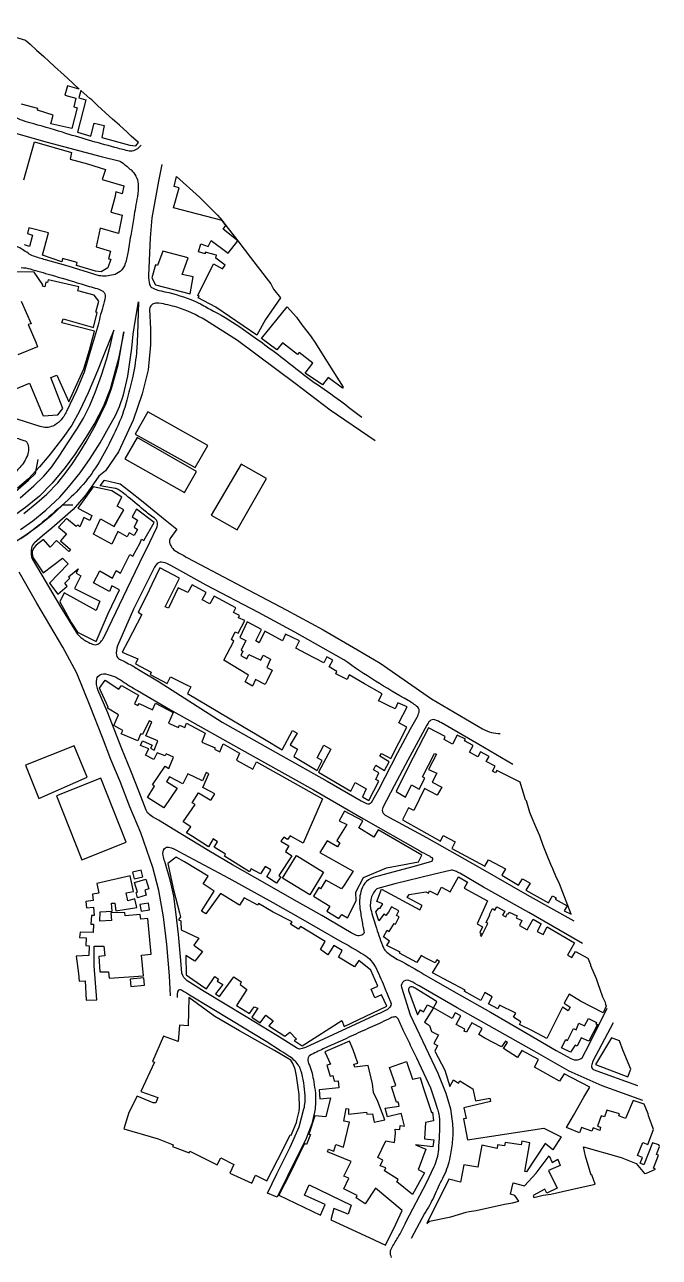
# Model space of a CAD drawing. Header units: metres. Extents: x 320405 to 332543, y 7395686 to 7410003.
# Drawn here: x 322010 to 322343, y 7404422 to 7405069 of the extents above; entities that cross this region are included whole.
import ezdxf

# ---------------------------------------------------------------- set-up
doc = ezdxf.new("R2010")
doc.units = ezdxf.units.M
doc.header["$LTSCALE"] = 10
doc.header["$MEASUREMENT"] = 0
for name, color, linetype in [('Edificações', 30, 'Continuous'), ('Pontes e Viadutos', 190, 'Continuous'), ('Vias Primárias', 230, 'Continuous'), ('Áreas Verdes e Lazer', 93, 'Continuous')]:
    doc.layers.add(name, color=color, linetype=linetype)

msp = doc.modelspace()

# ---------------------------------------------------------------- linework, layer by layer
at = {"layer": 'Edificações'}
for points in [[(322004.74, 7405062.79), (322009.93, 7405061.21), (322012.51, 7405059.03), (322015.72, 7405055.96), (322019.69, 7405052.58), (322025.22, 7405047.37), (322030.24, 7405042.82), (322032.08, 7405041.15), (322038.24, 7405035.46), (322032.12, 7405037.22), (322030.56, 7405032.26), (322036.45, 7405030.65), (322035.39, 7405026.22), (322037.05, 7405025.67), (322034.27, 7405014.75), (322023.33, 7405017.17), (322024.43, 7405021.72), (322016.26, 7405024.43), (322016.49, 7405025.21), (322007.79, 7405027.56)], [(322009.03, 7404987.85), (322014.69, 7405007.72), (322034.21, 7405002.11), (322033.42, 7404998.74), (322042.59, 7404996.21), (322052.02, 7404993.3), (322050.33, 7404988.06), (322061.66, 7404984.69), (322060.78, 7404980.38), (322057.36, 7404981.55), (322056.84, 7404978.59), (322054.73, 7404970.81), (322060.82, 7404969.27), (322058.85, 7404959.63), (322049.11, 7404962.37), (322047.05, 7404952.6), (322054.54, 7404950.34), (322053.65, 7404946.36), (322054.78, 7404946.08), (322053.23, 7404941.59), (322049.67, 7404939.58), (322046.81, 7404939.82), (322036.8, 7404942.9), (322037.08, 7404944.44), (322029.4, 7404946.5), (322029.02, 7404944.82), (322018.82, 7404948.19), (322022, 7404960.07), (322011.69, 7404962.65), (322011.08, 7404959.57), (322013.66, 7404958.77), (322012.02, 7404952.79), (322009.4, 7404953.68)], [(322000, 7404875.94), (322012.11, 7404880.98), (322019.27, 7404863.82), (322027.03, 7404864.35), (322029.63, 7404867.83), (322023.35, 7404883.97), (322026.39, 7404885.25), (322032.67, 7404871.32), (322040.67, 7404888.57), (322043.62, 7404898.33), (322046.27, 7404908.3), (322029.05, 7404912.76), (322029.69, 7404914.87), (322045.72, 7404910.22), (322047.57, 7404918.17), (322046.92, 7404918.26), (322048.58, 7404924.14), (322046.09, 7404927.18), (322037.41, 7404929.53), (322038, 7404931.56), (322021.87, 7404935.34), (322021.47, 7404933.87), (322020.64, 7404934.14), (322020.21, 7404931.6), (322018.95, 7404931.93), (322019.1, 7404932.76), (322014.58, 7404939.34), (322000.32, 7404939.5)], [(322007.76, 7404924.19), (322012.89, 7404912.22), (322011.31, 7404911.91), (322015.42, 7404902.5), (322016.25, 7404900.18), (322005.94, 7404895.89)], [(322072.64, 7404614.87), (322073.43, 7404612.18), (322068.81, 7404610.82), (322068.02, 7404613.51), (322068.73, 7404613.72), (322067.22, 7404618.87), (322073.23, 7404620.63), (322074.74, 7404615.49), (322072.64, 7404614.87)]]:
    msp.add_lwpolyline(points, dxfattribs=at)
for points in [[(322069.32, 7405007.36), (322065.51, 7405010.83), (322063.82, 7405012.37), (322063.29, 7405012.92), (322059.4, 7405016.5), (322055.71, 7405019.71), (322053.91, 7405021.31), (322047.88, 7405026.9), (322044.83, 7405029.78), (322043.69, 7405030.57), (322039.02, 7405034.76), (322037.98, 7405030.8), (322041.73, 7405029.83), (322037.29, 7405012.8), (322044.28, 7405010.7), (322045.97, 7405017.64), (322051.27, 7405016.32), (322050.04, 7405010.1), (322064.82, 7405006.05), (322067.89, 7405005.59)], [(322143.91, 7404925.77), (322136.1, 7404914.42), (322131.43, 7404906.27), (322109.88, 7404920.97), (322100.71, 7404925.77), (322101.15, 7404926.62), (322100.43, 7404927), (322108.73, 7404943.63), (322113.42, 7404941.05), (322114.91, 7404943.02), (322109.87, 7404946.72), (322110.31, 7404948.29), (322104.43, 7404949.78), (322104.3, 7404948.91), (322100.88, 7404950), (322102.11, 7404954.22), (322105.93, 7404952.82), (322106.98, 7404954.96), (322107.51, 7404955.97), (322116.45, 7404949.31), (322121.51, 7404955.79), (322113.87, 7404961.95), (322115.19, 7404963.88), (322113.2, 7404966.49), (322087.7, 7404973.11), (322090.71, 7404983.59), (322088.08, 7404984.35), (322089.22, 7404989.62), (322101.29, 7404978.68), (322110.79, 7404969.29), (322113.2, 7404966.49), (322115.19, 7404963.88), (322121.51, 7404955.79), (322128.2, 7404946.99), (322136.31, 7404936.42), (322138.89, 7404933.18), (322140.32, 7404930.35)], [(322096.41, 7404928.01), (322097.99, 7404936.84), (322092.32, 7404938.13), (322095.41, 7404946.89), (322082.19, 7404950.4), (322079.39, 7404942.8), (322078.31, 7404943.15), (322076.3, 7404936.41), (322078.31, 7404932.61)], [(322147.49, 7404921.21), (322148.95, 7404919.35), (322152.3, 7404915.62), (322155.06, 7404911.65), (322159.63, 7404905.98), (322162.37, 7404901.99), (322165.41, 7404896.99), (322171.45, 7404887.53), (322176.82, 7404878.89), (322176.56, 7404878.45), (322168.98, 7404884.1), (322166, 7404880.21), (322156.81, 7404886.36), (322160.97, 7404891.52), (322153.64, 7404897.11), (322152.82, 7404896.03), (322144.96, 7404902.28), (322142.06, 7404898.51), (322133.94, 7404904.5)], [(322074.15, 7404865.96), (322067.64, 7404854.3), (322099.18, 7404836.68), (322105.7, 7404848.34)], [(322068.55, 7404852.43), (322062.23, 7404841.27), (322093.51, 7404823.58), (322099.82, 7404834.74)], [(322045.54, 7404826.55), (322037.4, 7404815.42), (322044.85, 7404811.52), (322043.74, 7404808.94), (322040.55, 7404810.46), (322038.51, 7404805.57), (322037.54, 7404806.68), (322036.57, 7404805.75), (322031.49, 7404810.05), (322027.32, 7404805.42), (322031.52, 7404802), (322028.38, 7404798.22), (322033.56, 7404793.63), (322032.78, 7404792.57), (322026.21, 7404798.48), (322022.98, 7404795.01), (322019.51, 7404799.03), (322015.63, 7404796.03), (322014.33, 7404794.59), (322013.54, 7404792.74), (322013.72, 7404789.83), (322019.23, 7404781.5), (322029.44, 7404789.21), (322032.35, 7404786.26), (322022.51, 7404776.01), (322027.04, 7404770.23), (322031.9, 7404774.47), (322030.69, 7404775.95), (322033.28, 7404778.58), (322032.54, 7404779.37), (322037.66, 7404783.59), (322036.51, 7404781.22), (322039.1, 7404779.85), (322035.72, 7404773.25), (322049.09, 7404766.6), (322047.18, 7404761.7), (322030.35, 7404770.91), (322027.93, 7404766.17), (322034.04, 7404755.35), (322037.25, 7404750.28), (322047.04, 7404745.39), (322053.47, 7404760.06), (322059.31, 7404772.47), (322055.25, 7404774.61), (322054.04, 7404771.72), (322045.74, 7404776.21), (322048.96, 7404782.44), (322055.62, 7404778.63), (322057.53, 7404782.72), (322059.91, 7404781.33), (322064.85, 7404791.13), (322066.35, 7404790.25), (322070.12, 7404797.27), (322070.97, 7404799.07), (322072.13, 7404798.46), (322077.54, 7404807.82), (322068.21, 7404814.91), (322065.93, 7404810.81), (322068.82, 7404809.13), (322067.05, 7404805.41), (322068.72, 7404804.2), (322067.12, 7404800.97), (322064.35, 7404802.52), (322063.44, 7404800.36), (322058.47, 7404803.08), (322055.24, 7404796.56), (322045.67, 7404801.75), (322049.42, 7404809.72), (322056.63, 7404805.77), (322061.7, 7404814.53), (322058.09, 7404816.42), (322060.61, 7404821.24), (322055.35, 7404824.55)], [(322190.31, 7404661.9), (322195.6, 7404671.97), (322193.9, 7404672.95), (322195.64, 7404676.43), (322192.71, 7404678), (322193.9, 7404680.42), (322198.62, 7404677.74), (322201.05, 7404682.22), (322196.16, 7404685.1), (322196.92, 7404686.59), (322201.89, 7404683.91), (322210.33, 7404700.38), (322206.15, 7404702.73), (322210.46, 7404711.11), (322205.55, 7404713.11), (322204.1, 7404710.12), (322200.12, 7404711.92), (322196.53, 7404713.79), (322195.3, 7404714.22), (322197.25, 7404717.94), (322187.99, 7404723.16), (322180.02, 7404727.96), (322178.99, 7404725.44), (322172.99, 7404728.43), (322173.5, 7404729.71), (322169.43, 7404732.04), (322171.4, 7404735.59), (322168.18, 7404737.38), (322166.6, 7404734.18), (322157.6, 7404738.84), (322151.91, 7404741.9), (322153.81, 7404745.81), (322146.62, 7404749.29), (322144.98, 7404745.72), (322135.71, 7404750.81), (322132.65, 7404744.75), (322131.02, 7404745.69), (322133.99, 7404751.72), (322126.36, 7404755.65), (322122.56, 7404747.5), (322125.75, 7404745.95), (322123.21, 7404740.91), (322124.13, 7404740.35), (322123.11, 7404738), (322126.22, 7404736.29), (322127.3, 7404738.51), (322133.51, 7404735.52), (322134.77, 7404738.27), (322137.43, 7404736.77), (322138.7, 7404736.1), (322136.69, 7404731.76), (322139.47, 7404730.32), (322136.97, 7404724.92), (322135.8, 7404722.86), (322130.78, 7404725.42), (322129.28, 7404721.91), (322125.32, 7404724.24), (322127.17, 7404727.75), (322114.1, 7404735.67), (322119.45, 7404745.61), (322118.11, 7404746.36), (322120.08, 7404750.47), (322121.65, 7404749.71), (322125.1, 7404756.44), (322121.88, 7404757.87), (322122.46, 7404759.12), (322119.24, 7404760.55), (322120.53, 7404763.1), (322109.03, 7404769.27), (322106.88, 7404765.11), (322102.72, 7404767.21), (322104.82, 7404771.21), (322097.48, 7404775.1), (322095.25, 7404771.12), (322090.22, 7404773.53), (322085.12, 7404762.98), (322083.42, 7404763.65), (322090.94, 7404778.68), (322080.56, 7404784.13), (322076.35, 7404775.29), (322073.8, 7404770), (322069.09, 7404760.73), (322071.11, 7404759.61), (322063.72, 7404745.39), (322060.81, 7404739.73), (322068.95, 7404736.38), (322067.7, 7404733.7), (322075.93, 7404729.22), (322075.37, 7404728.1), (322084.32, 7404723.38), (322086.07, 7404726.85), (322094.46, 7404722.66), (322096.77, 7404721.57), (322095.01, 7404718.06), (322110.95, 7404708.58), (322123.94, 7404701), (322135.45, 7404694.05), (322144.77, 7404688.54), (322150.29, 7404698.68), (322152.65, 7404697.27), (322149.06, 7404691.07), (322152.92, 7404688.8), (322150.83, 7404685.09), (322163.18, 7404677.64), (322165.85, 7404682.85), (322163.18, 7404684.39), (322166.76, 7404690.97), (322170.34, 7404688.92), (322163.81, 7404676.73), (322180.78, 7404666.8), (322183.16, 7404671.37), (322188.96, 7404667.95), (322186.9, 7404663.81)], [(322141.8, 7404618.56), (322136.66, 7404621.79), (322138.77, 7404625.45), (322135.78, 7404627.31), (322133.37, 7404623.39), (322128.52, 7404626.08), (322127.64, 7404624.42), (322114.46, 7404632.71), (322115.1, 7404633.64), (322109.02, 7404637.43), (322110.86, 7404640.26), (322108.62, 7404641.78), (322106.12, 7404637.53), (322097.75, 7404642.95), (322094.53, 7404644.92), (322096.73, 7404648.14), (322092.82, 7404650.68), (322099.05, 7404659.75), (322097.47, 7404660.72), (322100.89, 7404666), (322106.9, 7404662.18), (322107.43, 7404662.27), (322109.48, 7404665.32), (322106.77, 7404666.89), (322103.16, 7404668.75), (322106.24, 7404675.97), (322104.93, 7404676.53), (322102.94, 7404672.24), (322095.21, 7404675.95), (322092.53, 7404670.59), (322085.69, 7404674.41), (322083.98, 7404671.92), (322089.67, 7404668.32), (322082.57, 7404657.98), (322074.1, 7404663.52), (322077.74, 7404669.46), (322076.62, 7404670.2), (322083.29, 7404679.99), (322085.25, 7404678.71), (322087.69, 7404684.58), (322083.86, 7404686.42), (322083.29, 7404685.29), (322079.11, 7404687.01), (322077.42, 7404683.36), (322072.95, 7404685.7), (322074.73, 7404689.07), (322070.33, 7404690.73), (322071.42, 7404693.32), (322076.45, 7404690.95), (322075.57, 7404689.38), (322077.63, 7404688.29), (322079.41, 7404693.2), (322073.11, 7404695.89), (322076.36, 7404703.19), (322074.98, 7404703.78), (322071.46, 7404696.52), (322070.5, 7404696.98), (322070.25, 7404696.45), (322069.04, 7404693.18), (322060.27, 7404696.84), (322061.15, 7404698.72), (322056.45, 7404701.23), (322058.74, 7404706.95), (322053.07, 7404710.46), (322053.48, 7404710.99), (322048.86, 7404720.91), (322051.81, 7404725.08), (322059.01, 7404720.3), (322060.42, 7404722.25), (322069.28, 7404717.23), (322067.23, 7404712.62), (322068.94, 7404711.72), (322069.69, 7404712.92), (322076.76, 7404709.59), (322078.23, 7404713.02), (322087.46, 7404708.11), (322085.07, 7404702.54), (322090.26, 7404700.18), (322090.83, 7404701.47), (322093.69, 7404700.22), (322094.47, 7404702.48), (322104.37, 7404697.22), (322102.51, 7404692.46), (322109.55, 7404689.54), (322109.2, 7404688.85), (322112.01, 7404687.46), (322113.78, 7404691.59), (322122.4, 7404686.83), (322120.76, 7404683.08), (322129.37, 7404678.31), (322131.3, 7404682.22), (322151.63, 7404670.89), (322165.99, 7404662.81), (322155.86, 7404639.46), (322148.93, 7404643.41), (322147.65, 7404641.37), (322145.59, 7404642.71), (322144.03, 7404640.56), (322148.35, 7404638.02), (322146.6, 7404635.2), (322149.82, 7404632.89), (322142.98, 7404622.56), (322144.06, 7404621.86)], [(322296.66, 7404602.17), (322290.51, 7404618.09), (322290.13, 7404619.1), (322288.96, 7404621.24), (322286.92, 7404626.05), (322285.98, 7404628.28), (322283.94, 7404633.1), (322281.93, 7404638.31), (322280.17, 7404643.38), (322278.1, 7404648.12), (322276.15, 7404652.56), (322274.81, 7404655.64), (322273.19, 7404661.75), (322272.68, 7404662.31), (322271.59, 7404665.76), (322270.14, 7404670.31), (322269.74, 7404671.58), (322257.57, 7404677.71), (322256.9, 7404676.5), (322255.35, 7404677.26), (322256.65, 7404680.01), (322251.96, 7404682.4), (322253.47, 7404684.99), (322248.91, 7404687.5), (322247.57, 7404684.91), (322243.22, 7404687.33), (322245.1, 7404690.8), (322240.63, 7404693.15), (322241.04, 7404694.03), (322236.66, 7404696.24), (322234.27, 7404691.44), (322229.83, 7404693.91), (322230.49, 7404695.5), (322221.63, 7404700.01), (322211.01, 7404679.32), (322204.69, 7404666.6), (322209.58, 7404663.72), (322212.8, 7404670.11), (322216.82, 7404667.9), (322219.66, 7404673.58), (322218.49, 7404674.33), (322224.8, 7404686.58), (322225.89, 7404686.29), (322221.71, 7404678.19), (322225.98, 7404676.25), (322223.64, 7404671.53), (322228.71, 7404668.89), (322226.27, 7404664.66), (322219.55, 7404668.16), (322213.86, 7404656.64), (322211.13, 7404658.01), (322207.99, 7404651.79), (322227.94, 7404640.58), (322229.36, 7404643.58), (322235.59, 7404640.24), (322233.96, 7404636.7), (322251.28, 7404627.35), (322253.21, 7404630.82), (322262.15, 7404626.02), (322260.25, 7404622.61), (322268.97, 7404617.36), (322271.03, 7404620.75), (322274.97, 7404618.45), (322272.79, 7404614.76), (322284.66, 7404608.09), (322286.75, 7404611.86), (322288.68, 7404610.85), (322288.22, 7404610.02), (322294.51, 7404606.63), (322292.91, 7404603.95)], [(322026.28, 7404664.35), (322039.57, 7404630.77), (322062.84, 7404639.98), (322049.54, 7404673.56)], [(322216.39, 7404629.75), (322218.09, 7404633.21), (322195.13, 7404646.55), (322192.97, 7404642.62), (322185.04, 7404647.47), (322187.12, 7404651.16), (322177.57, 7404656.32), (322174.81, 7404651.27), (322178.67, 7404649.25), (322173.5, 7404640.9), (322175.14, 7404639.73), (322173.89, 7404637.66), (322168.34, 7404640.79), (322164.61, 7404634.61), (322182.05, 7404624.71), (322177.32, 7404617.46), (322175.92, 7404615.53), (322167.8, 7404620.06), (322164.91, 7404615.53), (322163.99, 7404616.15), (322161.29, 7404611.62), (322169.79, 7404606.4), (322168.24, 7404603.83), (322174.54, 7404599.87), (322176.09, 7404602.09), (322179.09, 7404600.26), (322183.59, 7404609.25), (322183.54, 7404613.82), (322187.47, 7404621.46), (322199.66, 7404626.5)], [(322093.42, 7404629.73), (322089.05, 7404632.13), (322084.78, 7404628.75), (322087.79, 7404614.98), (322090.92, 7404602.87), (322091.39, 7404600.76), (322090.28, 7404599.18), (322091.57, 7404598.68), (322091.79, 7404594.07), (322101.09, 7404589.7), (322098.32, 7404585.94), (322102.99, 7404582.62), (322098.9, 7404577.61), (322094.12, 7404580.43), (322094.4, 7404570.28), (322103.57, 7404563.88), (322105.01, 7404562.96), (322109.39, 7404569.41), (322111.29, 7404568.14), (322110.66, 7404567.1), (322113.71, 7404565.26), (322109.85, 7404560.31), (322111.87, 7404558.92), (322119.48, 7404569.29), (322123.34, 7404566.64), (322122.65, 7404565.31), (322126.24, 7404562.69), (322120.78, 7404554.27), (322127.69, 7404550.02), (322130.08, 7404553.49), (322132.07, 7404552.88), (322128.88, 7404548.05), (322133.16, 7404545.16), (322136.2, 7404549.1), (322140.12, 7404546.13), (322137.87, 7404543.59), (322146.18, 7404538.23), (322148.75, 7404540.33), (322152.35, 7404536.66), (322151.01, 7404535.83), (322155.36, 7404533.03), (322176.21, 7404546.42), (322177.37, 7404543.18), (322199.75, 7404553.9), (322196.91, 7404559.88), (322193.44, 7404558.34), (322191.46, 7404562.92), (322195.12, 7404564.46), (322191.28, 7404572.83), (322185.03, 7404577.84), (322182.83, 7404574.56), (322174.39, 7404579.67), (322176.36, 7404583.21), (322171.97, 7404585.85), (322168.79, 7404580.92), (322164.96, 7404583.66), (322167.4, 7404587.87), (322154.42, 7404595.72), (322153.44, 7404594.26), (322149.23, 7404596.96), (322150.07, 7404598.17), (322140.01, 7404603.26), (322132.44, 7404607.84), (322131.93, 7404607), (322124.8, 7404610.87), (322122.35, 7404606.88), (322112.44, 7404613.13), (322104.72, 7404602.46), (322102.49, 7404603.81), (322109.11, 7404614.36), (322103.32, 7404618.13), (322105.96, 7404622.14)], [(322152.29, 7404632.94), (322166.51, 7404624.25), (322159.24, 7404612.37), (322145.02, 7404621.06)], [(322066.23, 7404624.29), (322067.08, 7404620.71), (322071.59, 7404621.78), (322070.74, 7404625.36)], [(322048.5, 7404613.27), (322045.16, 7404612.74), (322045.5, 7404609.4), (322041.7, 7404608.79), (322042.05, 7404605.46), (322045.65, 7404605.91), (322045.99, 7404601.46), (322044.59, 7404601.46), (322044.28, 7404597.02), (322045.65, 7404596.94), (322045.57, 7404592.56), (322038.7, 7404592.79), (322038.4, 7404589.91), (322041.78, 7404589.79), (322041.66, 7404585.7), (322043.36, 7404585.64), (322043.19, 7404580.5), (322036.61, 7404580.21), (322037.82, 7404571), (322038.13, 7404567.09), (322041.27, 7404567.16), (322041.88, 7404557.12), (322047.38, 7404557.31), (322046.1, 7404575.08), (322045.98, 7404585.48), (322051.1, 7404585.48), (322051.59, 7404580.32), (322048.45, 7404580.01), (322049.06, 7404571.94), (322053.57, 7404571.88), (322053.88, 7404568.62), (322071.99, 7404569.91), (322070.98, 7404580.67), (322075.97, 7404581.23), (322074.23, 7404599.92), (322070.62, 7404599.55), (322070.27, 7404602.02), (322062.26, 7404601.4), (322062.22, 7404603.16), (322054.88, 7404602.96), (322055.08, 7404598.85), (322049.04, 7404598.58), (322049.2, 7404603.38), (322055.47, 7404603.85), (322055.2, 7404607.95), (322056.89, 7404607.98), (322057.48, 7404603.97), (322061.86, 7404604.68), (322068.49, 7404605.75), (322067.47, 7404610.2), (322063.76, 7404609.25), (322062.93, 7404613.47), (322066.68, 7404614.16), (322064.91, 7404622.31), (322047.43, 7404618.26)], [(322283.81, 7404536.92), (322276.32, 7404540.91), (322269.47, 7404544.33), (322270.11, 7404545.61), (322266.26, 7404548.12), (322267.54, 7404550.24), (322258.9, 7404554.36), (322258.1, 7404552.44), (322253.1, 7404555.05), (322255.12, 7404558.78), (322251.29, 7404561.01), (322249.05, 7404556.92), (322240.37, 7404561.7), (322240.85, 7404562.34), (322223.8, 7404571.44), (322227.37, 7404577.37), (322226.04, 7404578.22), (322225.18, 7404576.67), (322220.6, 7404578.97), (322217.88, 7404580.57), (322215.54, 7404576.85), (322206.42, 7404581.7), (322206.68, 7404582.34), (322199.76, 7404585.79), (322201.09, 7404588.03), (322197.95, 7404590.31), (322199.97, 7404593.82), (322201.06, 7404593.04), (322203.63, 7404597.35), (322204.27, 7404597.05), (322206.29, 7404600.9), (322204.92, 7404601.56), (322205.99, 7404603.97), (322202.21, 7404606.08), (322200.56, 7404603.31), (322199.26, 7404601.5), (322198.42, 7404602.37), (322195.51, 7404598.76), (322194, 7404603.44), (322195.53, 7404605.35), (322196.31, 7404605.31), (322197.6, 7404607.61), (322194.49, 7404608.9), (322196.99, 7404615.36), (322217.11, 7404604.42), (322218.31, 7404606.81), (322210.47, 7404610.94), (322211.45, 7404612.46), (322220.32, 7404613.93), (322221.57, 7404613.17), (322222.14, 7404614.47), (322226.41, 7404612.36), (322228.53, 7404616.35), (322233.08, 7404613.89), (322237.35, 7404621.79), (322242.1, 7404619.05), (322240.42, 7404615.9), (322252.71, 7404609.16), (322247.19, 7404597.21), (322250.1, 7404595.53), (322248.56, 7404592.63), (322249.38, 7404592.15), (322248.83, 7404591.02), (322249.49, 7404590.61), (322252.88, 7404597.27), (322252, 7404597.86), (322253.95, 7404601.84), (322253.63, 7404602.08), (322255.21, 7404605.16), (322256.54, 7404604.36), (322257.47, 7404606.05), (322261.73, 7404603.75), (322260.55, 7404601.65), (322262.27, 7404600.76), (322263.17, 7404602.61), (322263.65, 7404602.35), (322264.04, 7404603.18), (322268.17, 7404601.26), (322267.66, 7404600.21), (322270.72, 7404598.87), (322269.46, 7404596.19), (322273.48, 7404594.06), (322276.66, 7404599.65), (322280.83, 7404597.17), (322278.66, 7404593.11), (322281.85, 7404591.5), (322283.98, 7404595.52), (322298.26, 7404587.23), (322294.7, 7404580.62), (322297.01, 7404579.39), (322298.93, 7404582.68), (322305.28, 7404579.18), (322306.67, 7404575.76), (322306.75, 7404575.22), (322309.65, 7404568.39), (322310.39, 7404566.25), (322313.09, 7404558.77), (322314.26, 7404556.37), (322314.56, 7404555.03), (322315.03, 7404553.91), (322313.43, 7404550.41), (322301.5, 7404556.6), (322295.61, 7404560.16), (322292.88, 7404555.4), (322296.07, 7404553.41), (322295.02, 7404551.42), (322292, 7404553.3)], [(322070.08, 7404607.26), (322070.65, 7404603.81), (322075.07, 7404604.55), (322074.5, 7404608)], [(322064.87, 7404568.07), (322065.23, 7404564.28), (322072.52, 7404564.98), (322072.16, 7404568.77)], [(322082.42, 7404538.1), (322076.68, 7404524.89), (322077.68, 7404524.44), (322070.47, 7404509.13), (322079.53, 7404505.97), (322078.35, 7404503.18), (322076.95, 7404503.12), (322068.68, 7404506.64), (322064.25, 7404498.08), (322061.63, 7404489.48), (322079.64, 7404484.21), (322087.59, 7404481.17), (322087.2, 7404480.14), (322095.9, 7404476.96), (322096.22, 7404477.7), (322110.62, 7404470.62), (322112.51, 7404474.26), (322119.32, 7404470.76), (322117.3, 7404466.23), (322128.81, 7404461.03), (322130.81, 7404465.16), (322136.8, 7404462.24), (322145.38, 7404478.81), (322148.99, 7404486.31), (322149.5, 7404486.16), (322152.25, 7404492.84), (322152.69, 7404494.5), (322153.64, 7404498.85), (322153.97, 7404500.74), (322153.79, 7404507.56), (322152.37, 7404517.34), (322151.53, 7404520.76), (322150.4, 7404523.74), (322149.39, 7404525.48), (322140.84, 7404530.71), (322134.39, 7404534.12), (322122.36, 7404541.01), (322109.38, 7404548.46), (322095.68, 7404558.41), (322095.39, 7404543.52), (322090.84, 7404543.85), (322090.14, 7404535.27)], [(322305.83, 7404535.55), (322301.92, 7404537.32), (322299.66, 7404532.96), (322298.6, 7404533.42), (322296.21, 7404529.68), (322291.51, 7404532.07), (322293.77, 7404536.4), (322294.69, 7404535.91), (322297.85, 7404542.19), (322299.26, 7404541.56), (322300.68, 7404544.94), (322303.63, 7404543.57), (322305.61, 7404547.35), (322309.85, 7404545.35), (322309.59, 7404544.79), (322310.47, 7404544.36)], [(322143.01, 7404454.66), (322165, 7404444.18), (322167.43, 7404449.75), (322156.5, 7404454.65), (322158.93, 7404460.17), (322181.08, 7404449.42), (322179.52, 7404444.67), (322172, 7404447.68), (322170.31, 7404441.73), (322190.55, 7404432.37), (322199.04, 7404428.4), (322204.52, 7404439.43), (322207.76, 7404446.56), (322193.75, 7404458.26), (322188.44, 7404450.12), (322183.61, 7404453.27), (322184.15, 7404454.47), (322177.15, 7404457.97), (322179.75, 7404463.59), (322177.21, 7404464.62), (322181.02, 7404472.39), (322168.59, 7404477.33), (322169.05, 7404478.89), (322172.01, 7404477.83), (322172.96, 7404481.2), (322177.02, 7404479.87), (322180.14, 7404493.07), (322177.24, 7404493.53), (322178.35, 7404500.11), (322179.62, 7404500.03), (322179.62, 7404497.2), (322189.15, 7404498.2), (322189.27, 7404497.24), (322192.3, 7404497.31), (322193.03, 7404493.06), (322198.67, 7404494.25), (322195.09, 7404503.82), (322192.82, 7404508.54), (322192.16, 7404513.16), (322189.96, 7404522.81), (322182.98, 7404521.92), (322182.51, 7404523.46), (322184.56, 7404523.93), (322182.16, 7404530.99), (322180.18, 7404535.54), (322167.22, 7404529.96), (322170.11, 7404523.4), (322168.33, 7404522.89), (322170.03, 7404517.07), (322171.46, 7404517.52), (322172.04, 7404514.51), (322174.28, 7404514.74), (322174.62, 7404511), (322164.24, 7404510), (322164.51, 7404505.21), (322170.26, 7404505.74), (322167.67, 7404495.71), (322162, 7404496.4), (322158.79, 7404486.75), (322159.68, 7404486.44), (322157.51, 7404481.3), (322156.59, 7404481.76), (322148.83, 7404465.83)], [(322321.95, 7404535.74), (322317.75, 7404537.35), (322309.41, 7404523.28), (322326.41, 7404516.83), (322327.98, 7404520.8), (322323.98, 7404530.53)], [(322213.22, 7404455.04), (322204.95, 7404461.75), (322205.76, 7404462.86), (322198.48, 7404467.4), (322199.17, 7404469.08), (322196.24, 7404470.13), (322197.74, 7404473.05), (322195, 7404474.44), (322199.16, 7404483.14), (322203.77, 7404482.39), (322204.26, 7404487.3), (322204.14, 7404489.27), (322206.64, 7404489.23), (322206.75, 7404491.29), (322209.13, 7404490.98), (322207.81, 7404495.79), (322207.38, 7404497.47), (322200.12, 7404495.79), (322198.91, 7404500.39), (322206.28, 7404501.44), (322206.01, 7404502.45), (322205.71, 7404503.54), (322204.89, 7404503.42), (322202.19, 7404511.56), (322204.42, 7404512.19), (322201.21, 7404521.78), (322210.05, 7404524.79), (322213.26, 7404515.63), (322217.21, 7404516.53), (322218.63, 7404511.67), (322223.25, 7404498.06), (322223.79, 7404498.3), (322224.19, 7404493.71), (322220.08, 7404492.8), (322219.49, 7404484.32), (322224.38, 7404483.77), (322223.91, 7404480.08), (322214.87, 7404481.14), (322220.19, 7404478.76), (322216.71, 7404469.4), (322216.23, 7404468.21), (322219.6, 7404466.45)]]:
    msp.add_lwpolyline(points, close=True, dxfattribs=at)
msp.add_lwpolyline([(322220.86, 7404439.81), (322222.12, 7404441.01), (322233.37, 7404443.34), (322241.44, 7404445.7), (322243.08, 7404446.06), (322246.72, 7404446.66), (322261.55, 7404449.89), (322265.82, 7404450.58), (322269.1, 7404451.43), (322266.96, 7404454.55), (322264.79, 7404455.14), (322266.2, 7404461.14), (322272.16, 7404459.49), (322278.16, 7404466.2), (322284.96, 7404475.3), (322286.53, 7404471.83), (322289.57, 7404473.6), (322290.74, 7404470.16), (322284.64, 7404467.68), (322289.29, 7404458.4), (322283.88, 7404455.65), (322282.78, 7404457.85), (322276.59, 7404454.47), (322276.96, 7404453.52), (322281.94, 7404454.58), (322285.88, 7404455.23), (322295.82, 7404457.53), (322309.15, 7404460.39), (322307.49, 7404465.35), (322307.03, 7404465.09), (322304.03, 7404475.11), (322303.09, 7404480.11), (322322.79, 7404474.47), (322330.81, 7404471.25), (322335.11, 7404466.09), (322336.08, 7404466.29), (322340.93, 7404468.39), (322339.9, 7404468.82), (322342.42, 7404475.62), (322341.43, 7404476.04), (322342.9, 7404480.18), (322342.66, 7404481.08), (322339.37, 7404482.14), (322334.82, 7404470.63), (322332.84, 7404471.38), (322334.12, 7404474.48), (322331.48, 7404475.42), (322334.29, 7404482.33), (322336.82, 7404481.3), (322339.75, 7404489.15), (322338.7, 7404492.15), (322337.7, 7404494.95), (322337.17, 7404496.4), (322336.96, 7404497.39), (322334.98, 7404502.45), (322329.16, 7404504.4), (322325.06, 7404494.84), (322321.56, 7404496.38), (322321.89, 7404497.34), (322315.25, 7404499.34), (322314.08, 7404495.88), (322312.36, 7404496.38), (322310.45, 7404490.87), (322312.07, 7404490.33), (322311.72, 7404488.67), (322308.07, 7404490.01), (322307.45, 7404488.34), (322302.07, 7404490.27), (322300.99, 7404487.38), (322294.07, 7404490.19), (322297.84, 7404496.47), (322303.25, 7404506.06), (322306.35, 7404511.46), (322297.3, 7404516.11), (322292.99, 7404518.31), (322290.47, 7404514.45), (322277.38, 7404521.79), (322279.48, 7404525.82), (322270.74, 7404530.55), (322268.46, 7404527.01), (322261.02, 7404531.7), (322263.21, 7404534.82), (322262.03, 7404535.58), (322259.96, 7404532.54), (322251.18, 7404537.14), (322248.13, 7404539.06), (322249.86, 7404542.18), (322244.33, 7404545.13), (322241.58, 7404540.24), (322240.34, 7404540.78), (322240.76, 7404541.8), (322236.15, 7404544.34), (322238.56, 7404548.79), (322235.62, 7404550.49), (322234.13, 7404547.42), (322224.24, 7404552.96), (322226.08, 7404556.23), (322224.74, 7404557), (322215.18, 7404563.06, 0.078997), (322213, 7404563.99, 0.568501), (322211.12, 7404562.12), (322215.89, 7404549.41), (322217.48, 7404552.04), (322219.02, 7404550.94), (322221.12, 7404554.56), (322224.24, 7404552.96), (322219.54, 7404545.57), (322222.2, 7404543.74), (322223.22, 7404540.67), (322225.99, 7404539.26), (322226.85, 7404538.82), (322224.52, 7404534.27), (322226.37, 7404533.28), (322225.05, 7404530.36), (322230.26, 7404520.34), (322232.94, 7404511.81), (322234.84, 7404515.14), (322237.38, 7404513.47), (322238.04, 7404514.78), (322244.9, 7404510.57), (322246.3, 7404504.26), (322253.84, 7404505.63), (322254.25, 7404503.82), (322240.19, 7404500.6), (322241.51, 7404494.96), (322240.11, 7404494.77), (322242.07, 7404483.75), (322282.2, 7404489.84), (322291.35, 7404485.36), (322286.98, 7404478.49), (322282.93, 7404481.83), (322273.18, 7404467), (322272.28, 7404467.14), (322274.87, 7404482.16), (322270.63, 7404483.05), (322270.39, 7404481.13), (322261.96, 7404482.35), (322261.63, 7404480.65), (322257.86, 7404481.17), (322257.77, 7404479.24), (322249.58, 7404480.89), (322248.16, 7404472.38), (322247.52, 7404469.3), (322240.2, 7404470.67), (322238.38, 7404461.44), (322232.25, 7404463.04)], format="xyb", close=True, dxfattribs=at)
at = {"layer": 'Pontes e Viadutos'}
for points in [[(321772.73, 7404815.3), (321778.77, 7404807.03), (321793.8, 7404804.38), (321809.9, 7404801.43), (321817.74, 7404800.73), (321828.78, 7404800.32), (321841.56, 7404800.42), (321862.32, 7404800.37), (321885.66, 7404800.65), (321909.13, 7404800.87), (321932.05, 7404800.98), (321945.3, 7404801.45), (321952.06, 7404802.12), (321960.73, 7404803.57), (321970.29, 7404806.11), (321975.61, 7404807.93), (321982.92, 7404810.9), (321987.82, 7404813.34), (321993.62, 7404816.5), (321998.66, 7404819.68), (322004.69, 7404824.1), (322011.63, 7404830.18), (322015.28, 7404833.65), (322016.7, 7404840.92)], [(322034.83, 7404816.93), (322029.47, 7404817.02), (322023.35, 7404811.26), (322016.3, 7404805.54), (322009.67, 7404800.89), (322002.55, 7404796.28), (321995.54, 7404792.76), (321986.17, 7404788.31), (321977.51, 7404785.41), (321970.95, 7404783.51), (321963.02, 7404781.61), (321956.01, 7404780.51), (321946.51, 7404779.54), (321935.55, 7404779.01), (321921.31, 7404778.82), (321890.75, 7404778.49), (321856.4, 7404778.39), (321830.34, 7404778.37), (321818.63, 7404778.8), (321808.56, 7404779.73), (321788.58, 7404783.32), (321786.14, 7404783.75), (321780.09, 7404779.85)]]:
    msp.add_lwpolyline(points, dxfattribs=at)
at = {"layer": 'Vias Primárias'}
for points in [[(322070.76, 7405006.05), (322069.41, 7405004.68, -0.268106), (322063.68, 7405003.07, -0.001668), (322056.85, 7405004.85, -0.01143), (322029.43, 7405012.76, 0.010261), (322012.2, 7405017.77, -0.067317), (322002.91, 7405021.67, -0.113507), (321998.99, 7405025.37, -0.026628), (321992.45, 7405036.43, -0.098654), (321990.44, 7405043.31, -0.052446), (321990.5, 7405046.71, -0.024353), (321992.28, 7405057.04, -0.115482), (321995.96, 7405064.65, -0.059596), (322000.73, 7405069.3, -0.338773)], [(321989.81, 7405016.52), (322021.34, 7405007.6), (322049.76, 7405000), (322059.01, 7404997.73, -0.107178), (322060.79, 7404996.86, -0.012863), (322065.42, 7404993.01, -0.19533), (322069.09, 7404985.69, -0.066564), (322068.74, 7404978.98, 0.008806), (322066.88, 7404968.04, -0.009481), (322065.46, 7404959.72, 0.011782), (322063.87, 7404950.23, -0.042039), (322062.41, 7404943.85, -0.140441), (322059.64, 7404939.7, -0.113797), (322056.13, 7404937.89, -0.096473), (322048.61, 7404937.45), (322032.35, 7404942.55), (322020.48, 7404945.8, -0.019675), (322014.11, 7404947.81, -0.067158), (322011.31, 7404949.27, 0.033137), (322005.42, 7404952.86, 0.13095)], [(322081.54, 7404995.88), (322079.81, 7404987.04), (322076.31, 7404967.92), (322075.52, 7404957.3), (322074.65, 7404937.63, 0.075985), (322075.17, 7404932.81, 0.22156), (322076.64, 7404931.05, 0.057692), (322081.24, 7404929.5, -0.037743), (322096.74, 7404924.97, -0.035073), (322101.85, 7404922.63, 0.002193), (322108.76, 7404918.89, -0.029038), (322124.43, 7404909.31, -0.006169), (322134.39, 7404902.2, -0.011954), (322156.05, 7404885.53, 0.021759), (322161.55, 7404881.47, -0.01047), (322175.42, 7404871.69, -0.00836), (322186.67, 7404863.12, -0.598271)], [(322007.74, 7404941.76, -0.062473), (322012.48, 7404941.01, 0.000375), (322023.21, 7404937.92, -0.00484), (322039.15, 7404933.16, 0.007388), (322047.65, 7404930.67, -0.083298), (322050.62, 7404929.29, -0.29629), (322051.84, 7404926.33, -0.027034), (322050.58, 7404921.11, 0.021213), (322047.85, 7404910.39), (322043.12, 7404894.68), (322040.81, 7404886.84), (322036.68, 7404877.18), (322031.55, 7404866.24, -0.080356), (322028.12, 7404861.22, -0.100709), (322024.27, 7404858.52, -0.192414), (322017.63, 7404858.33), (321997.82, 7404864.61)], [(322007.43, 7404804.21), (322013.89, 7404808.74), (322020.72, 7404814.28), (322028.01, 7404821.14), (322032.62, 7404826.42), (322038.74, 7404833.96), (322044, 7404841.54), (322049.13, 7404849.75), (322053.63, 7404857.58), (322057.23, 7404864.11), (322059.27, 7404868.76), (322061.5, 7404874.99), (322063.73, 7404884.79), (322065.77, 7404899.36), (322066.58, 7404906.7), (322067.83, 7404914.48), (322069.31, 7404923.76), (322068.75, 7404906.74, -0.021797), (322068.22, 7404896.77, -0.032583), (322065.99, 7404883.1, -0.009357), (322063.25, 7404872.14, -0.043025), (322057.82, 7404857.26, -0.013794), (322051.35, 7404844.31, -0.03629), (322043.68, 7404832.19, -0.045787), (322034.02, 7404821.34, -0.012405), (322020.51, 7404809.33, -0.020367), (322007.52, 7404799.22, 0.123043)], [(322193.63, 7404850.72), (322170.07, 7404866.9), (322151.65, 7404880.8), (322121.36, 7404903.42), (322104.45, 7404914.06, 0.066873), (322089.49, 7404920.89, 0.036238), (322079.97, 7404923.05, 0.105526), (322077.68, 7404922.91, 0.314281), (322075.04, 7404919.71), (322075.59, 7404909.56), (322075.59, 7404901.26), (322074.34, 7404887.97), (322071.28, 7404875.46), (322066.55, 7404861.56), (322058.76, 7404844.93), (322051.95, 7404835.01), (322048.55, 7404832.23), (322041.61, 7404822.43), (322034.93, 7404814.78), (322023.88, 7404804.83), (322018.96, 7404800.88), (322014.72, 7404797.26, 0.181605), (322013.13, 7404794.38, 0.073078), (322013.13, 7404789.84, 0.140309), (322013.96, 7404788), (322020.29, 7404777.23), (322028.3, 7404763.65), (322036.66, 7404750.25, 0.104769), (322040.03, 7404746.74, 0.052574), (322045.19, 7404743.99, 0.203297), (322047.99, 7404744.04, 0.141744), (322049.94, 7404745.68, 0.01215), (322051.5, 7404748.13), (322063.37, 7404772.97), (322070.09, 7404786.89), (322075.25, 7404797.62), (322078.98, 7404805.19, 0.168522), (322079.3, 7404807.67, 0.189743), (322077.65, 7404810.16, -0.021954), (322072.09, 7404814.43, 0.002467), (322062.79, 7404822.17, 0.025788), (322058.66, 7404825.24, 0.111117), (322057.15, 7404825.81, -0.011176), (322049.19, 7404827.14), (322051.49, 7404830.12), (322057.46, 7404828.78), (322059.72, 7404828.2), (322064.27, 7404824.74), (322071.72, 7404818.77), (322083.26, 7404809.24), (322089.47, 7404804.36), (322086.25, 7404799.98, 0.254054), (322085.81, 7404796.71, 0.180821), (322089.56, 7404792.42, -0.011233), (322095.14, 7404789.25), (322120.6, 7404775.88), (322146.89, 7404762.02), (322166.39, 7404751.55), (322184.32, 7404741), (322196.27, 7404733.97), (322223.18, 7404715.26), (322241.11, 7404704.74), (322250.02, 7404699.56, 0.069713), (322254.74, 7404697.62, 0.064755), (322259.33, 7404697.08, -6.555558)], [(321918.42, 7404881.18), (321930.94, 7404877.46), (321942.06, 7404873.66), (321956.24, 7404869.76), (321966.6, 7404865.88), (321974.42, 7404862.46), (321979.51, 7404860.26), (321996.65, 7404854.89, 0.001167), (322007.46, 7404851.53, -0.006163), (322009.72, 7404850.81, -0.211942), (322010.87, 7404849.75, -0.201328), (322010.96, 7404843.09, -0.08895), (322006.98, 7404836.73, -0.030033), (321998.77, 7404828.72, -0.052617), (321990.74, 7404823.14, -0.0414), (321978.07, 7404817.48, 0.006708), (321969.51, 7404814.35, -0.002022), (321955.88, 7404809.23, -0.008426), (321946.6, 7404805.95, 0.146555), (321942.38, 7404802.98, 0.054385), (321941.34, 7404801.31)], [(322086.06, 7404559.38), (322085.54, 7404569.78), (322084.27, 7404586.23), (322082.52, 7404600.89), (322080.01, 7404614.73), (322076.79, 7404626.79), (322070.57, 7404644.85), (322064.81, 7404658.65), (322059.69, 7404671.9), (322054.88, 7404683.44), (322050.49, 7404695.07), (322043.99, 7404711.48), (322037.01, 7404728.68), (322029.61, 7404742.46), (322016.01, 7404765.58), (322006.61, 7404781.88, 0.205663)], [(322086.12, 7404709.53), (322128.04, 7404686.09), (322161.26, 7404667.55), (322187.46, 7404652.33), (322217.04, 7404635.46, 0.019081), (322221.72, 7404633.02, -0.076949), (322223.39, 7404631.89, -0.481383), (322223.24, 7404629.93), (322214.1, 7404627.24), (322197.73, 7404622.87, 0.005807), (322192.6, 7404621.43, 0.159186), (322188.26, 7404618.46, 0.104168), (322186.08, 7404613.93, 0.094461), (322185.64, 7404605.27, 0.010684), (322186.77, 7404598.18, 0.003936), (322187.36, 7404595.05, 0.012715), (322187.75, 7404593.33, -0.370855), (322186.67, 7404591.19, -0.173651), (322183.85, 7404591.04, -0.094372), (322181.04, 7404592.5), (322165.62, 7404601.57), (322149.96, 7404610.26), (322135.63, 7404618.42), (322118.78, 7404628.1), (322106.3, 7404635.49), (322091.53, 7404644.33), (322079.77, 7404651.54), (322076.7, 7404653.31, -0.091354), (322074.11, 7404655.51, -0.106101), (322073.42, 7404656.84), (322069.85, 7404665.98), (322065.32, 7404677.45), (322060.62, 7404689.06), (322056.62, 7404699.35), (322053.15, 7404707.93), (322048.01, 7404720.02, -0.148137), (322047.39, 7404725.73, -0.132263), (322048.01, 7404727.01, -0.271493), (322052.05, 7404728.39, -0.103068), (322060.91, 7404724.57, 0.027558), (322068.76, 7404719.67), (322086.12, 7404709.53)], [(322266.02, 7404680.79), (322248.12, 7404691.28), (322228.53, 7404702.64, 0.048517), (322225.03, 7404704.24, 0.282176), (322222.34, 7404703.64, 0.099584), (322220.8, 7404701.4), (322210.88, 7404683.02), (322203.7, 7404669.55), (322197.71, 7404658.31, 0.275651), (322197.86, 7404655.23, 0.147889), (322199.31, 7404654.03), (322220.65, 7404642.42), (322248.71, 7404626.52), (322273.54, 7404612.4), (322297.93, 7404598.67)], [(322090.52, 7404635.09), (322116.82, 7404621.09), (322139.95, 7404608.4), (322154.47, 7404600.13), (322175.13, 7404588.28, -0.002824), (322187.91, 7404580.85, -0.085929), (322191.44, 7404577.85, -0.061505), (322194.25, 7404573.5, -0.017347), (322198.94, 7404562.87, 0.008359), (322201.75, 7404556.18, -0.367001), (322200.68, 7404552.6, -0.057336), (322195.17, 7404549.85), (322157.09, 7404532.29, -0.058297), (322154.56, 7404531.46, -0.204925), (322152.24, 7404531.95), (322141.94, 7404538.42), (322125.83, 7404548.39), (322103.86, 7404561.65), (322094.95, 7404567.27, -0.201329), (322092.14, 7404571.28), (322091.61, 7404577.87), (322090.3, 7404591.5), (322089.09, 7404602.05), (322087.84, 7404611.64), (322086.14, 7404619.53), (322083.1, 7404629.84, -0.012356), (322082.23, 7404633.07, -0.23481), (322083.05, 7404636.7, -0.286574), (322085.17, 7404637.42, -0.09081), (322090.52, 7404635.09, -8.409997)], [(322302.62, 7404586.77), (322274.41, 7404603.01), (322250.52, 7404616.43), (322238.09, 7404623.67, 0.028659), (322235.79, 7404624.84, 0.096809), (322233.69, 7404625.31), (322224.18, 7404623.09), (322204.05, 7404618.15), (322195.01, 7404615.65, 0.132783), (322194.16, 7404615.15, 0.141278), (322191.35, 7404609.89, 0.128648), (322191.63, 7404603.61, -0.001337), (322194.32, 7404594.85, 0.025812), (322198.04, 7404584.56, 0.123377), (322199.73, 7404582.31, 0.051227), (322206.3, 7404578.02, -0.022843), (322219.33, 7404570.52), (322236.19, 7404560.97), (322254.15, 7404550.75), (322273.41, 7404539.49), (322288.7, 7404530.66), (322296.44, 7404526.43, 0.149208), (322299.94, 7404525.7, 0.168046), (322302.31, 7404526.78), (322305.98, 7404533.73), (322315.48, 7404552.84)], [(322334.23, 7404504.34), (322312.82, 7404512.04), (322295.54, 7404519.8), (322277.14, 7404530.19), (322256.36, 7404542.04), (322236.69, 7404553.05), (322216.82, 7404564.5, 0.003545), (322212.25, 7404567.09, 0.275521), (322208.76, 7404566.99, 0.305489), (322207.39, 7404563.86), (322211.95, 7404549.31), (322220.16, 7404532.34), (322226.6, 7404518.7), (322230.76, 7404508.25), (322233.27, 7404500), (322233.95, 7404494.73, -0.020954), (322234.37, 7404489.91, -0.041257), (322234.05, 7404481.59, -0.025128), (322232.64, 7404473.35, -0.064837), (322229.02, 7404463.45, 0.0159), (322224.56, 7404454.17, -0.039565), (322219.63, 7404445.04), (322212.63, 7404431.93)], [(322202.26, 7404422.01), (322202, 7404422.63, -0.072071), (322201.64, 7404423.99, -0.153874), (322202.16, 7404426.65, -0.015031), (322205.47, 7404432.31, 0.036778), (322209.91, 7404440.75), (322220.52, 7404461.16), (322224.61, 7404469.73, 0.09154), (322227.01, 7404478.64, 0.021339), (322227.58, 7404494.13, 0.041841), (322227.32, 7404497.05, 0.076072), (322226.33, 7404500), (322225.55, 7404502.94), (322222.94, 7404510.83), (322215.46, 7404526.54), (322212.69, 7404532.25, 0.02139), (322208.74, 7404540.62, -0.024382), (322205.85, 7404546.82, 0.131357), (322204.9, 7404548.08, 0.20339), (322203.98, 7404548.32, 0.077768), (322201.77, 7404547.65, -0.008784), (322192.29, 7404543.25, 0.005761), (322182.2, 7404538.65, -0.007594), (322166.24, 7404531.45, 0.027196), (322159.37, 7404528.01, 0.199173), (322158.42, 7404526.79, 0.171813), (322158.64, 7404523.88, -0.061061), (322161.18, 7404515.4, -0.008542), (322162.06, 7404509.73, -0.049001), (322162.3, 7404503.28), (322162.1, 7404500), (322161.79, 7404498.26), (322160.3, 7404492.16), (322157.37, 7404484.39), (322147.48, 7404464.26), (322142.17, 7404453.53), (322137.02, 7404455.76), (322141.91, 7404465.86), (322148.92, 7404479.78), (322153.65, 7404490.46), (322156.25, 7404500, 0.077138), (322156.81, 7404506.95, 0.014517), (322156.11, 7404513.63, 0.045351), (322154.59, 7404520.35, 0.080258), (322153.17, 7404523.12, 0.088646), (322148.34, 7404527.7, 0.005341), (322143.96, 7404530.52), (322136.39, 7404535.28), (322118.24, 7404546.32), (322096.05, 7404559.72, 0.012066), (322091.99, 7404562.32, 0.42679), (322090.05, 7404561.8, 0.131858), (322089.63, 7404560.1), (322089.67, 7404558.51)], [(322318.66, 7404545.24), (322308.05, 7404525.02, 0.090347), (322307.29, 7404522.59, 0.285342), (322308.2, 7404520.62), (322331.38, 7404512.3)]]:
    msp.add_lwpolyline(points, format="xyb", dxfattribs=at)
for points in [[(322009.04, 7404812.65), (322016, 7404818.25), (322021.18, 7404822.79), (322026.98, 7404828.76), (322031.4, 7404834.32), (322034.74, 7404838.81), (322038.03, 7404844.02), (322041.76, 7404850.16), (322046.92, 7404859.32), (322052.29, 7404870.6), (322055.2, 7404878.27), (322058.65, 7404890.67), (322060.43, 7404900.91), (322061.64, 7404907.93), (322058.82, 7404893.95), (322054.47, 7404877.84), (322050.72, 7404868.67), (322046.32, 7404860.26), (322041.74, 7404852.54), (322035.66, 7404843.5), (322030.87, 7404836.71), (322024.03, 7404828.55), (322017.34, 7404821.78), (322010.03, 7404815.76), (322003, 7404810.65)], [(322007.24, 7404820.91), (322014.39, 7404827.16), (322019.69, 7404832.21), (322023.74, 7404837.1), (322027.98, 7404843.16), (322031.92, 7404849.11), (322037.25, 7404857.34), (322040.43, 7404862.6), (322043.84, 7404869.38), (322046.57, 7404876.16), (322049.95, 7404885.26), (322052.66, 7404894.05), (322054.78, 7404901.84), (322056.37, 7404908.93), (322051.46, 7404896.74), (322047.75, 7404887.59), (322042.81, 7404875.92), (322038.31, 7404866.34), (322034.34, 7404859.04), (322029.57, 7404852.35), (322022.25, 7404842.92), (322017.34, 7404837.18), (322011.53, 7404830.83), (322005.86, 7404825.84)]]:
    msp.add_lwpolyline(points, dxfattribs=at)
msp.add_lwpolyline([(322069.39, 7404730.74), (322080.27, 7404724.17), (322113.21, 7404702.97), (322144.08, 7404685.74), (322168.47, 7404672.01), (322186.25, 7404661.8, 0.031618), (322189.09, 7404660.4, 0.276548), (322191.63, 7404660.77), (322195.56, 7404667.67), (322205.54, 7404687.08), (322212.28, 7404699.54), (322215.72, 7404705.7, -0.00766), (322216.73, 7404708.2, 0.257239), (322215.97, 7404711, 0.056144), (322211, 7404714.35, -0.025188), (322177.21, 7404735.72), (322151.37, 7404750.26), (322132.35, 7404760.62), (322104.9, 7404775.04), (322086.26, 7404785.35, 0.064599), (322082.23, 7404786.94, 0.233577), (322079.19, 7404786.29, 0.120641), (322077.74, 7404784.42), (322071.7, 7404772.49), (322066.64, 7404762.37), (322058.35, 7404743.15, 0.142933), (322057.74, 7404738.25, 0.251574), (322059.43, 7404736.04, -0.026939), (322066.82, 7404732.21, 0.006819)], format="xyb", close=True, dxfattribs=at)
at = {"layer": 'Áreas Verdes e Lazer'}
for points in [[(322123.3, 7404838.51), (322107.45, 7404811.72), (322121.21, 7404803.95), (322136.59, 7404831.05)], [(322009.89, 7404680.39), (322017, 7404663.04), (322042.38, 7404674.08), (322035.51, 7404690.69)]]:
    msp.add_lwpolyline(points, close=True, dxfattribs=at)

doc.saveas('drawing.dxf')
